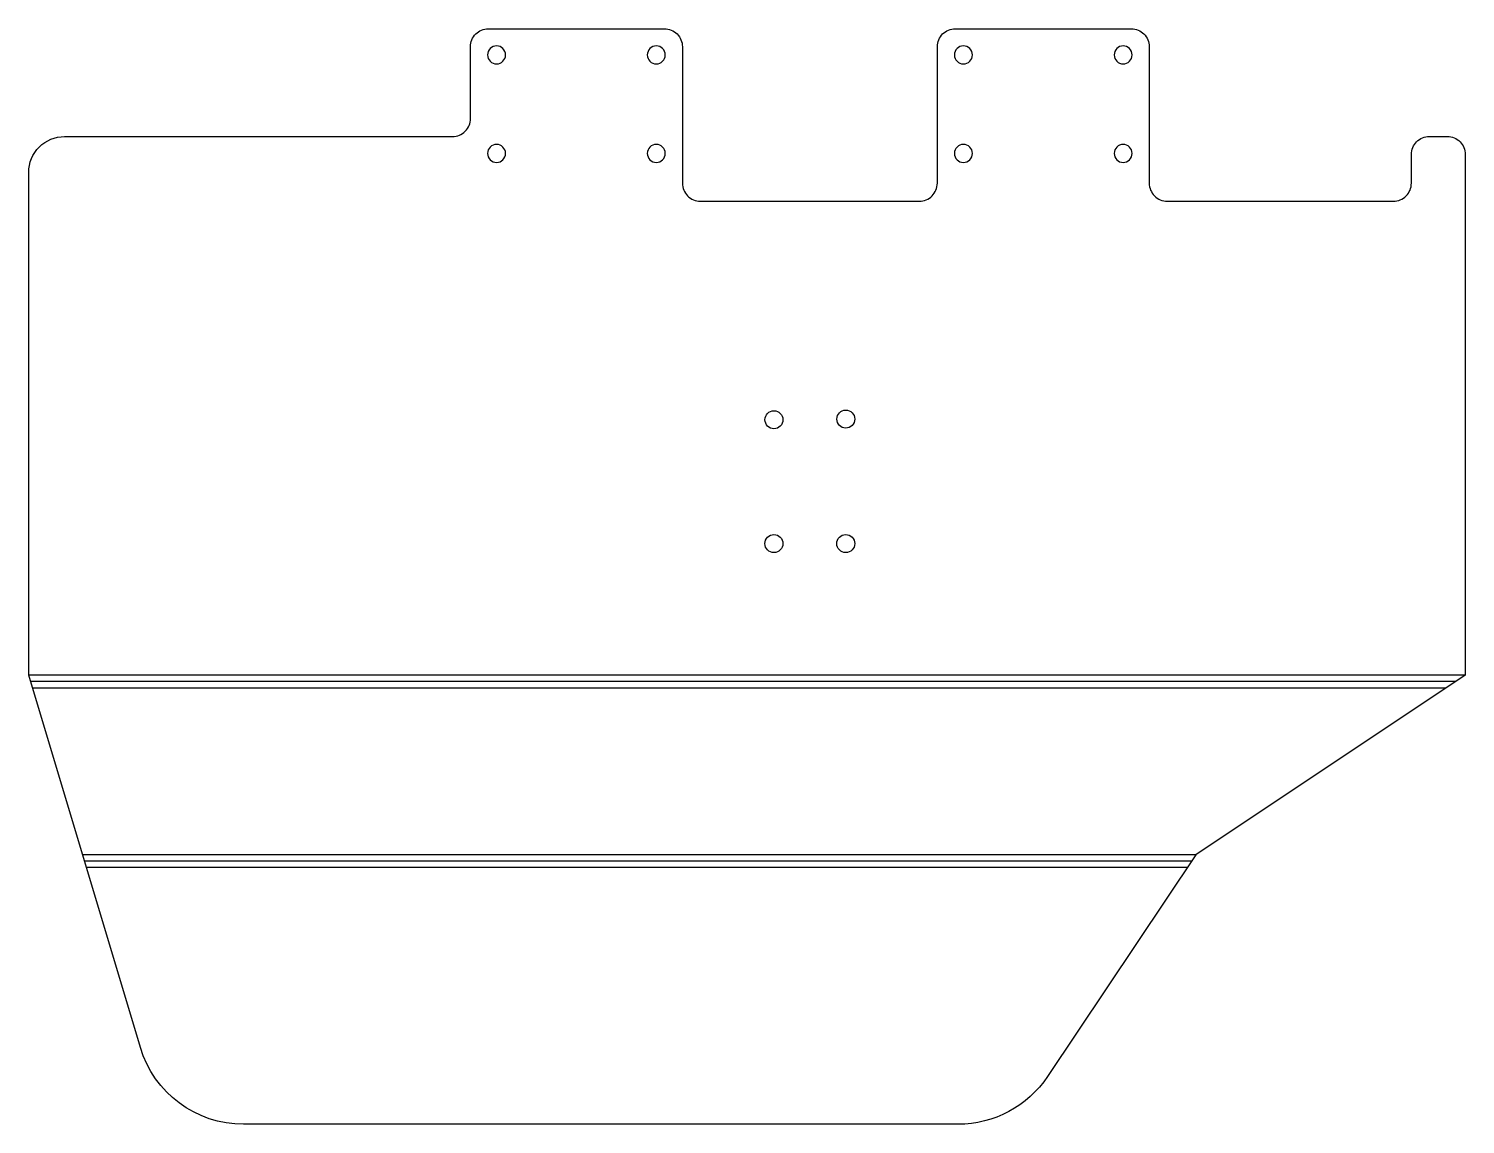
# Model space of a CAD drawing. Extents: x -60 to 340, y 0 to 305.
import ezdxf

# ---------------------------------------------------------------- set-up
doc = ezdxf.new("R2010")
doc.units = 0
doc.header["$MEASUREMENT"] = 0
doc.layers.get('0').update_dxf_attribs({"linetype": 'CONTINUOUS'})
for name, color, linetype in [('BEND', 7, 'CONTINUOUS'), ('BEND_EXTENT', 7, 'CONTINUOUS'), ('INTERIOR_PROFILES', 7, 'CONTINUOUS'), ('OUTER_PROFILES', 7, 'CONTINUOUS')]:
    doc.layers.add(name, color=color, linetype=linetype)

msp = doc.modelspace()

# ---------------------------------------------------------------- linework, layer by layer
at = {"linetype": 'BYBLOCK'}
for centre in [(147.69, 196.14), (167.69, 196.33), (147.68, 161.67), (167.68, 161.66)]:
    msp.add_circle(centre, 2.5, dxfattribs=at)
at = {"layer": 'BEND'}
for p, q in [((337.52, 123.23), (-59.29, 123.23)), ((263.99, 73.23), (-44.29, 73.23))]:
    msp.add_line(p, q, dxfattribs=at)
at = {"layer": 'BEND_EXTENT'}
for p, q in [((340.18, 125), (-59.82, 125)), ((334.86, 121.45), (-58.76, 121.45)), ((265.18, 75), (-44.82, 75)), ((262.8, 71.45), (-43.76, 71.45))]:
    msp.add_line(p, q, dxfattribs=at)
at = {"layer": 'INTERIOR_PROFILES', "extrusion": (0, 0, -1)}
for centre in [(-70.44, 297.71), (-114.92, 297.71), (-200.44, 297.71), (-244.92, 297.71), (-70.44, 270.29), (-114.92, 270.29), (-200.44, 270.29), (-244.92, 270.29)]:
    msp.add_circle(centre, 2.5, dxfattribs=at)
at = {"layer": 'OUTER_PROFILES'}
msp.add_lwpolyline([(223.88, 13.31, -0.25026), (198.95, 0), (0, 0, -0.331206), (-28.73, 21.38), (-59.82, 125), (-59.82, 265, -0.414214), (-49.82, 275), (58.18, 275, 0.414214), (63.18, 280), (63.18, 300, -0.414214), (68.18, 305), (117.18, 305, -0.414214), (122.18, 300), (122.18, 262, 0.414214), (127.18, 257), (188.18, 257, 0.414214), (193.18, 262), (193.18, 300, -0.414214), (198.18, 305), (247.18, 305, -0.414214), (252.18, 300), (252.18, 262, 0.414214), (257.18, 257), (320.18, 257, 0.414214), (325.18, 262), (325.18, 270, -0.414214), (330.18, 275), (335.18, 275, -0.414214), (340.18, 270), (340.18, 125), (265.18, 75)], format="xyb", close=True, dxfattribs=at)

doc.saveas('drawing.dxf')
